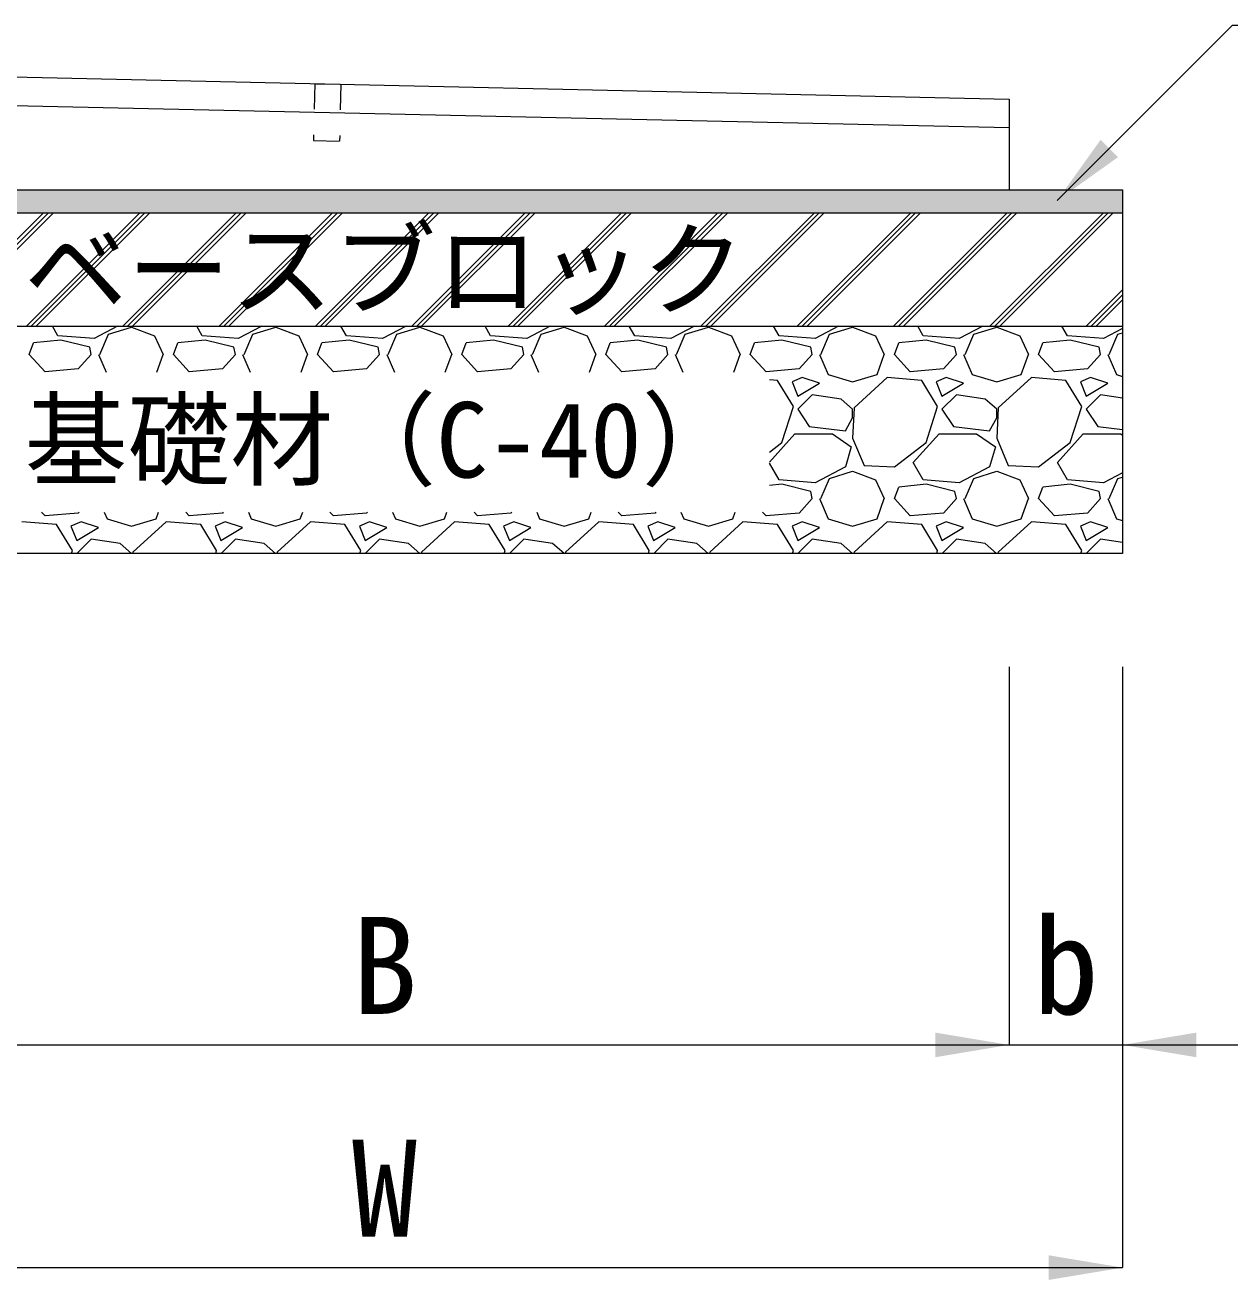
# Model space of a CAD drawing. Units: millimetres at full size; details may follow other scales. Extents: x 48 to 43288, y -58809 to -8936.
# Drawn here: x 19591 to 20652, y -15421 to -14316 of the extents above; entities that cross this region are included whole.
import ezdxf
from ezdxf.enums import TextEntityAlignment as Align

# ---------------------------------------------------------------- set-up
doc = ezdxf.new("R2010")
doc.units = ezdxf.units.MM
doc.header["$LTSCALE"] = 75
doc.linetypes.add('USER1', pattern=[0.6, 0.3, -0.3])
doc.linetypes.add('USER3', pattern=[0.405, 0.225, -0.18])
doc.layers.add('(0-0)', color=7, linetype='Continuous')
for name, color, linetype, lineweight in [('0_2', 7, 'Continuous', 9), ('寸法線', 7, 'Continuous', 9), ('本体', 7, 'Continuous', 9), ('ｲﾝｻｰﾄ', 3, 'USER3', 5), ('ﾊｯﾁﾝｸﾞ', 7, 'Continuous', 5)]:
    doc.layers.add(name, color=color, linetype=linetype, lineweight=lineweight)
doc.styles.add('ＭＳ ゴシック', font='')
doc.styles.get('ＭＳ ゴシック').set_extended_font_data('MS Gothic')

# ---------------------------------------------------------------- blocks, each defined once
blk = doc.blocks.new('filled_arrow')
at = {"color": 0, "linetype": 'Continuous', "lineweight": -2}
blk.add_solid([(7.5, 1.25), (0, 0), (7.5, -1.25)], dxfattribs=at)

msp = doc.modelspace()

# ---------------------------------------------------------------- hatches: boundary and pattern name
at = {"layer": 'ﾊｯﾁﾝｸﾞ'}
msp.add_hatch(color=256, dxfattribs=at).paths.add_polyline_path([(20557.81, -14481.57), (20557.81, -14461.57), (20457.81, -14461.57), (19357.82, -14461.57), (19257.81, -14461.57), (19257.81, -14481.57)])
h = msp.add_hatch(dxfattribs=at)
h.set_pattern_fill('USER', color=256, style=0, pattern_type=2)
h.set_pattern_definition([(45, (-31699.91, -25568.75), (-42.42641, 42.42641), []), (45, (-31695.56, -25568.75), (-42.42641, 42.42641), []), (45, (-31691.21, -25568.75), (-42.42641, 42.42641), [])])
h.paths.add_polyline_path([(20557.81, -14581.57), (20557.81, -14481.57), (19257.81, -14481.57), (19257.81, -14581.57)])

# ---------------------------------------------------------------- linework, layer by layer
at = {"layer": '0_2', "lineweight": 15}
for p, q in [((20457.81, -14461.57), (20557.81, -14461.57)), ((20557.81, -14461.57), (20557.81, -14781.57)), ((19257.81, -14481.57), (20557.81, -14481.57)), ((19257.81, -14581.57), (20557.81, -14581.57)), ((20557.81, -14781.57), (19257.81, -14781.57))]:
    msp.add_line(p, q, dxfattribs=at)
at = {"layer": '寸法線'}
for p, q in [((20457.81, -14881.57), (20457.81, -15214.44)), ((20457.81, -14881.57), (20457.81, -15214.44)), ((20557.81, -14881.57), (20557.81, -15214.44)), ((20557.81, -14881.57), (20557.81, -15410.54)), ((19357.82, -15214.44), (20457.81, -15214.44)), ((20327.81, -15214.44), (20687.81, -15214.44)), ((19257.81, -15410.54), (20557.81, -15410.54))]:
    msp.add_line(p, q, dxfattribs=at)
msp.add_lwpolyline([(20500.16, -14470.97), (20654.74, -14316.39), (20672.74, -14316.39), (21251.5, -14316.39)], dxfattribs=at)
at = {"layer": '本体', "color": 2, "lineweight": 20}
for p, q in [((19557.82, -14361.57), (20457.81, -14381.57)), ((20457.81, -14381.57), (20457.81, -14461.57)), ((19357.82, -14461.57), (20457.81, -14461.57))]:
    msp.add_line(p, q, dxfattribs=at)
at = {"layer": '本体', "color": 4, "lineweight": 5}
msp.add_line((19547.23, -14386.34), (20457.81, -14406.58), dxfattribs=at)
at = {"layer": 'ｲﾝｻｰﾄ', "linetype": 'USER1', "lineweight": 9}
for p, q in [((19846.34, -14367.98), (19845.23, -14417.97)), ((19846.34, -14367.98), (19869.33, -14368.49)), ((19869.33, -14368.49), (19868.23, -14418.48)), ((19845.23, -14417.97), (19868.23, -14418.48))]:
    msp.add_line(p, q, dxfattribs=at)
at = {"layer": 'ﾊｯﾁﾝｸﾞ'}
for p, q in [((19620.23, -14589.9), (19615.37, -14581.57)), ((19672.74, -14581.57), (19651.98, -14592.44)), ((19664.68, -14588.63), (19685, -14582.28)), ((19685, -14582.28), (19705.32, -14589.9)), ((19747.23, -14589.9), (19742.37, -14581.57)), ((19799.74, -14581.57), (19778.98, -14592.44)), ((19791.68, -14588.63), (19812, -14582.28)), ((19812, -14582.28), (19832.32, -14589.9)), ((19874.23, -14589.9), (19869.37, -14581.57)), ((19926.74, -14581.57), (19905.98, -14592.44)), ((19918.68, -14588.63), (19939, -14582.28)), ((19939, -14582.28), (19959.32, -14589.9)), ((20001.23, -14589.9), (19996.37, -14581.57)), ((20053.74, -14581.57), (20032.98, -14592.44)), ((20045.68, -14588.63), (20066, -14582.28)), ((20066, -14582.28), (20086.32, -14589.9)), ((20128.23, -14589.9), (20123.37, -14581.57)), ((20180.74, -14581.57), (20159.98, -14592.44)), ((20172.68, -14588.63), (20193, -14582.28)), ((20193, -14582.28), (20213.32, -14589.9)), ((20255.23, -14589.9), (20250.37, -14581.57)), ((20307.74, -14581.57), (20286.98, -14592.44)), ((20299.68, -14588.63), (20320, -14582.28)), ((20320, -14582.28), (20340.32, -14589.9)), ((20382.23, -14589.9), (20377.37, -14581.57)), ((20434.74, -14581.57), (20413.98, -14592.44)), ((20426.68, -14588.63), (20447, -14582.28)), ((20447, -14582.28), (20467.32, -14589.9)), ((20509.23, -14589.9), (20504.37, -14581.57)), ((20557.81, -14583.62), (20540.98, -14592.44)), ((19594.83, -14606.41), (19598.64, -14596.25)), ((19622.77, -14593.71), (19598.64, -14596.25)), ((19651.98, -14592.44), (19620.23, -14589.9)), ((19648.17, -14600.06), (19622.77, -14593.71)), ((19657.06, -14606.41), (19664.68, -14588.63)), ((19705.32, -14589.9), (19712.94, -14606.41)), ((19721.83, -14606.41), (19725.64, -14596.25)), ((19749.77, -14593.71), (19725.64, -14596.25)), ((19778.98, -14592.44), (19747.23, -14589.9)), ((19775.17, -14600.06), (19749.77, -14593.71)), ((19784.06, -14606.41), (19791.68, -14588.63)), ((19832.32, -14589.9), (19839.94, -14606.41)), ((19848.83, -14606.41), (19852.64, -14596.25)), ((19876.77, -14593.71), (19852.64, -14596.25)), ((19905.98, -14592.44), (19874.23, -14589.9)), ((19902.17, -14600.06), (19876.77, -14593.71)), ((19911.06, -14606.41), (19918.68, -14588.63)), ((19959.32, -14589.9), (19966.94, -14606.41)), ((19975.83, -14606.41), (19979.64, -14596.25)), ((20003.77, -14593.71), (19979.64, -14596.25)), ((20032.98, -14592.44), (20001.23, -14589.9)), ((20029.17, -14600.06), (20003.77, -14593.71)), ((20038.06, -14606.41), (20045.68, -14588.63)), ((20086.32, -14589.9), (20093.94, -14606.41)), ((20102.83, -14606.41), (20106.64, -14596.25)), ((20130.77, -14593.71), (20106.64, -14596.25)), ((20159.98, -14592.44), (20128.23, -14589.9)), ((20156.17, -14600.06), (20130.77, -14593.71)), ((20165.06, -14606.41), (20172.68, -14588.63)), ((20213.32, -14589.9), (20220.94, -14606.41)), ((20229.83, -14606.41), (20233.64, -14596.25)), ((20257.77, -14593.71), (20233.64, -14596.25)), ((20286.98, -14592.44), (20255.23, -14589.9)), ((20283.17, -14600.06), (20257.77, -14593.71)), ((20292.06, -14606.41), (20299.68, -14588.63)), ((20340.32, -14589.9), (20347.94, -14606.41)), ((20356.83, -14606.41), (20360.64, -14596.25)), ((20384.77, -14593.71), (20360.64, -14596.25)), ((20413.98, -14592.44), (20382.23, -14589.9)), ((20410.17, -14600.06), (20384.77, -14593.71)), ((20419.06, -14606.41), (20426.68, -14588.63)), ((20467.32, -14589.9), (20474.94, -14606.41)), ((20483.83, -14606.41), (20487.64, -14596.25)), ((20511.77, -14593.71), (20487.64, -14596.25)), ((20540.98, -14592.44), (20509.23, -14589.9)), ((20537.17, -14600.06), (20511.77, -14593.71)), ((20546.06, -14606.41), (20553.68, -14588.63)), ((20553.68, -14588.63), (20557.81, -14587.34)), ((19608.8, -14621.65), (19594.83, -14606.41)), ((19649.44, -14606.41), (19638.01, -14619.11)), ((19649.44, -14606.41), (19648.17, -14600.06)), ((19655.79, -14606.41), (19662.53, -14622.14)), ((19707.32, -14622.14), (19712.94, -14606.41)), ((19735.8, -14621.65), (19721.83, -14606.41)), ((19776.44, -14606.41), (19765.01, -14619.11)), ((19776.44, -14606.41), (19775.17, -14600.06)), ((19782.79, -14606.41), (19789.53, -14622.14)), ((19834.32, -14622.14), (19839.94, -14606.41)), ((19862.8, -14621.65), (19848.83, -14606.41)), ((19903.44, -14606.41), (19892.01, -14619.11)), ((19903.44, -14606.41), (19902.17, -14600.06)), ((19909.79, -14606.41), (19916.53, -14622.14)), ((19961.32, -14622.14), (19966.94, -14606.41)), ((19989.8, -14621.65), (19975.83, -14606.41)), ((20030.44, -14606.41), (20019.01, -14619.11)), ((20030.44, -14606.41), (20029.17, -14600.06)), ((20036.79, -14606.41), (20043.53, -14622.14)), ((20088.32, -14622.14), (20093.94, -14606.41)), ((20116.8, -14621.65), (20102.83, -14606.41)), ((20157.44, -14606.41), (20146.01, -14619.11)), ((20157.44, -14606.41), (20156.17, -14600.06)), ((20163.79, -14606.41), (20170.53, -14622.14)), ((20215.32, -14622.14), (20220.94, -14606.41)), ((20243.8, -14621.65), (20229.83, -14606.41)), ((20284.44, -14606.41), (20273.01, -14619.11)), ((20284.44, -14606.41), (20283.17, -14600.06)), ((20290.79, -14606.41), (20298.41, -14624.19)), ((20341.59, -14624.19), (20347.94, -14606.41)), ((20370.8, -14621.65), (20356.83, -14606.41)), ((20411.44, -14606.41), (20400.01, -14619.11)), ((20411.44, -14606.41), (20410.17, -14600.06)), ((20417.79, -14606.41), (20425.41, -14624.19)), ((20468.59, -14624.19), (20474.94, -14606.41)), ((20497.8, -14621.65), (20483.83, -14606.41)), ((20538.44, -14606.41), (20527.01, -14619.11)), ((20538.44, -14606.41), (20537.17, -14600.06)), ((20544.79, -14606.41), (20552.41, -14624.19)), ((19638.01, -14619.11), (19608.8, -14621.65)), ((19765.01, -14619.11), (19735.8, -14621.65)), ((19892.01, -14619.11), (19862.8, -14621.65)), ((20019.01, -14619.11), (19989.8, -14621.65)), ((20146.01, -14619.11), (20116.8, -14621.65)), ((20273.01, -14619.11), (20243.8, -14621.65)), ((20253.96, -14629.27), (20246.71, -14628.67)), ((20267.93, -14652.13), (20253.96, -14629.27)), ((20275.55, -14626.73), (20266.66, -14630.54)), ((20290.79, -14631.81), (20275.55, -14626.73)), ((20298.41, -14624.19), (20320, -14630.54)), ((20320, -14630.54), (20341.59, -14624.19)), ((20350.48, -14626.73), (20321.27, -14653.4)), ((20380.96, -14629.27), (20350.48, -14626.73)), ((20400.01, -14619.11), (20370.8, -14621.65)), ((20394.93, -14652.13), (20380.96, -14629.27)), ((20402.55, -14626.73), (20393.66, -14630.54)), ((20417.79, -14631.81), (20402.55, -14626.73)), ((20425.41, -14624.19), (20447, -14630.54)), ((20447, -14630.54), (20468.59, -14624.19)), ((20477.48, -14626.73), (20448.27, -14653.4)), ((20507.96, -14629.27), (20477.48, -14626.73)), ((20527.01, -14619.11), (20497.8, -14621.65)), ((20521.93, -14652.13), (20507.96, -14629.27)), ((20529.55, -14626.73), (20520.66, -14630.54)), ((20544.79, -14631.81), (20529.55, -14626.73)), ((20552.41, -14624.19), (20557.81, -14625.78)), ((20266.66, -14630.54), (20271.74, -14643.24)), ((20271.74, -14643.24), (20290.79, -14631.81)), ((20393.66, -14630.54), (20398.74, -14643.24)), ((20398.74, -14643.24), (20417.79, -14631.81)), ((20520.66, -14630.54), (20525.74, -14643.24)), ((20525.74, -14643.24), (20544.79, -14631.81)), ((20257.77, -14683.88), (20267.93, -14652.13)), ((20284.44, -14641.97), (20271.74, -14654.67)), ((20309.84, -14645.78), (20284.44, -14641.97)), ((20320, -14654.67), (20309.84, -14645.78)), ((20384.77, -14683.88), (20394.93, -14652.13)), ((20411.44, -14641.97), (20398.74, -14654.67)), ((20436.84, -14645.78), (20411.44, -14641.97)), ((20447, -14654.67), (20436.84, -14645.78)), ((20511.77, -14683.88), (20521.93, -14652.13)), ((20538.44, -14641.97), (20525.74, -14654.67)), ((20557.81, -14644.88), (20538.44, -14641.97)), ((20271.74, -14654.67), (20281.9, -14669.91)), ((20313.65, -14673.72), (20320, -14662.29)), ((20321.27, -14653.4), (20320, -14680.07)), ((20320, -14662.29), (20320, -14654.67)), ((20398.74, -14654.67), (20408.9, -14669.91)), ((20440.65, -14673.72), (20447, -14662.29)), ((20448.27, -14653.4), (20447, -14680.07)), ((20447, -14662.29), (20447, -14654.67)), ((20525.74, -14654.67), (20535.9, -14669.91)), ((20281.9, -14669.91), (20313.65, -14673.72)), ((20408.9, -14669.91), (20440.65, -14673.72)), ((20535.9, -14669.91), (20557.81, -14672.54)), ((20246.71, -14701.25), (20269.2, -14676.26)), ((20246.71, -14692.43), (20257.77, -14683.88)), ((20269.2, -14676.26), (20302.22, -14676.26)), ((20302.22, -14676.26), (20318.73, -14687.69)), ((20320, -14680.07), (20330.16, -14704.2)), ((20356.83, -14705.47), (20384.77, -14683.88)), ((20373.34, -14701.66), (20396.2, -14676.26)), ((20396.2, -14676.26), (20429.22, -14676.26)), ((20429.22, -14676.26), (20445.73, -14687.69)), ((20447, -14680.07), (20457.16, -14704.2)), ((20483.83, -14705.47), (20511.77, -14683.88)), ((20500.34, -14701.66), (20523.2, -14676.26)), ((20523.2, -14676.26), (20556.22, -14676.26)), ((20556.22, -14676.26), (20557.81, -14677.37)), ((20318.73, -14687.69), (20313.65, -14705.47)), ((20445.73, -14687.69), (20440.65, -14705.47)), ((20255.23, -14716.9), (20246.71, -14702.3)), ((20313.65, -14705.47), (20286.98, -14719.44)), ((20330.16, -14704.2), (20356.83, -14705.47)), ((20382.23, -14716.9), (20373.34, -14701.66)), ((20440.65, -14705.47), (20413.98, -14719.44)), ((20457.16, -14704.2), (20483.83, -14705.47)), ((20509.23, -14716.9), (20500.34, -14701.66)), ((20286.98, -14719.44), (20255.23, -14716.9)), ((20292.06, -14733.41), (20299.68, -14715.63)), ((20299.68, -14715.63), (20320, -14709.28)), ((20320, -14709.28), (20340.32, -14716.9)), ((20340.32, -14716.9), (20347.94, -14733.41)), ((20413.98, -14719.44), (20382.23, -14716.9)), ((20419.06, -14733.41), (20426.68, -14715.63)), ((20426.68, -14715.63), (20447, -14709.28)), ((20447, -14709.28), (20467.32, -14716.9)), ((20467.32, -14716.9), (20474.94, -14733.41)), ((20540.98, -14719.44), (20509.23, -14716.9)), ((20557.81, -14710.62), (20540.98, -14719.44)), ((20546.06, -14733.41), (20553.68, -14715.63)), ((20553.68, -14715.63), (20557.81, -14714.34)), ((20257.77, -14720.71), (20246.71, -14721.88)), ((20283.17, -14727.06), (20257.77, -14720.71)), ((20284.44, -14733.41), (20283.17, -14727.06)), ((20356.83, -14733.41), (20360.64, -14723.25)), ((20384.77, -14720.71), (20360.64, -14723.25)), ((20410.17, -14727.06), (20384.77, -14720.71)), ((20411.44, -14733.41), (20410.17, -14727.06)), ((20483.83, -14733.41), (20487.64, -14723.25)), ((20511.77, -14720.71), (20487.64, -14723.25)), ((20537.17, -14727.06), (20511.77, -14720.71)), ((20538.44, -14733.41), (20537.17, -14727.06)), ((20284.44, -14733.41), (20273.01, -14746.11)), ((20290.79, -14733.41), (20298.41, -14751.19)), ((20341.59, -14751.19), (20347.94, -14733.41)), ((20370.8, -14748.65), (20356.83, -14733.41)), ((20411.44, -14733.41), (20400.01, -14746.11)), ((20417.79, -14733.41), (20425.41, -14751.19)), ((20468.59, -14751.19), (20474.94, -14733.41)), ((20497.8, -14748.65), (20483.83, -14733.41)), ((20538.44, -14733.41), (20527.01, -14746.11)), ((20544.79, -14733.41), (20552.41, -14751.19)), ((19608.8, -14748.65), (19605.69, -14745.26)), ((19638.01, -14746.11), (19608.8, -14748.65)), ((19638.78, -14745.26), (19638.01, -14746.11)), ((19660.87, -14745.26), (19663.41, -14751.19)), ((19663.41, -14751.19), (19685, -14757.54)), ((19685, -14757.54), (19706.59, -14751.19)), ((19706.59, -14751.19), (19708.71, -14745.26)), ((19735.8, -14748.65), (19732.69, -14745.26)), ((19765.01, -14746.11), (19735.8, -14748.65)), ((19765.78, -14745.26), (19765.01, -14746.11)), ((19787.87, -14745.26), (19790.41, -14751.19)), ((19790.41, -14751.19), (19812, -14757.54)), ((19812, -14757.54), (19833.59, -14751.19)), ((19833.59, -14751.19), (19835.71, -14745.26)), ((19862.8, -14748.65), (19859.69, -14745.26)), ((19892.01, -14746.11), (19862.8, -14748.65)), ((19892.78, -14745.26), (19892.01, -14746.11)), ((19914.87, -14745.26), (19917.41, -14751.19)), ((19917.41, -14751.19), (19939, -14757.54)), ((19939, -14757.54), (19960.59, -14751.19)), ((19960.59, -14751.19), (19962.71, -14745.26)), ((19989.8, -14748.65), (19986.69, -14745.26)), ((20019.01, -14746.11), (19989.8, -14748.65)), ((20019.78, -14745.26), (20019.01, -14746.11)), ((20041.87, -14745.26), (20044.41, -14751.19)), ((20044.41, -14751.19), (20066, -14757.54)), ((20066, -14757.54), (20087.59, -14751.19)), ((20087.59, -14751.19), (20089.71, -14745.26)), ((20116.8, -14748.65), (20113.69, -14745.26)), ((20146.01, -14746.11), (20116.8, -14748.65)), ((20146.78, -14745.26), (20146.01, -14746.11)), ((20168.87, -14745.26), (20171.41, -14751.19)), ((20171.41, -14751.19), (20193, -14757.54)), ((20193, -14757.54), (20214.59, -14751.19)), ((20214.59, -14751.19), (20216.71, -14745.26)), ((20243.8, -14748.65), (20240.69, -14745.26)), ((20273.01, -14746.11), (20243.8, -14748.65)), ((20298.41, -14751.19), (20320, -14757.54)), ((20320, -14757.54), (20341.59, -14751.19)), ((20400.01, -14746.11), (20370.8, -14748.65)), ((20425.41, -14751.19), (20447, -14757.54)), ((20447, -14757.54), (20468.59, -14751.19)), ((20527.01, -14746.11), (20497.8, -14748.65)), ((20552.41, -14751.19), (20557.81, -14752.78)), ((19618.96, -14756.27), (19588.48, -14753.73)), ((19632.93, -14779.13), (19618.96, -14756.27)), ((19640.55, -14753.73), (19631.66, -14757.54)), ((19631.66, -14757.54), (19636.74, -14770.24)), ((19636.74, -14770.24), (19655.79, -14758.81)), ((19655.79, -14758.81), (19640.55, -14753.73)), ((19715.48, -14753.73), (19686.27, -14780.4)), ((19745.96, -14756.27), (19715.48, -14753.73)), ((19759.93, -14779.13), (19745.96, -14756.27)), ((19767.55, -14753.73), (19758.66, -14757.54)), ((19758.66, -14757.54), (19763.74, -14770.24)), ((19763.74, -14770.24), (19782.79, -14758.81)), ((19782.79, -14758.81), (19767.55, -14753.73)), ((19842.48, -14753.73), (19813.27, -14780.4)), ((19872.96, -14756.27), (19842.48, -14753.73)), ((19886.93, -14779.13), (19872.96, -14756.27)), ((19894.55, -14753.73), (19885.66, -14757.54)), ((19885.66, -14757.54), (19890.74, -14770.24)), ((19890.74, -14770.24), (19909.79, -14758.81)), ((19909.79, -14758.81), (19894.55, -14753.73)), ((19969.48, -14753.73), (19940.27, -14780.4)), ((19999.96, -14756.27), (19969.48, -14753.73)), ((20013.93, -14779.13), (19999.96, -14756.27)), ((20021.55, -14753.73), (20012.66, -14757.54)), ((20012.66, -14757.54), (20017.74, -14770.24)), ((20017.74, -14770.24), (20036.79, -14758.81)), ((20036.79, -14758.81), (20021.55, -14753.73)), ((20096.48, -14753.73), (20067.27, -14780.4)), ((20126.96, -14756.27), (20096.48, -14753.73)), ((20140.93, -14779.13), (20126.96, -14756.27)), ((20148.55, -14753.73), (20139.66, -14757.54)), ((20139.66, -14757.54), (20144.74, -14770.24)), ((20144.74, -14770.24), (20163.79, -14758.81)), ((20163.79, -14758.81), (20148.55, -14753.73)), ((20223.48, -14753.73), (20194.27, -14780.4)), ((20253.96, -14756.27), (20223.48, -14753.73)), ((20267.93, -14779.13), (20253.96, -14756.27)), ((20275.55, -14753.73), (20266.66, -14757.54)), ((20266.66, -14757.54), (20271.74, -14770.24)), ((20271.74, -14770.24), (20290.79, -14758.81)), ((20290.79, -14758.81), (20275.55, -14753.73)), ((20350.48, -14753.73), (20321.27, -14780.4)), ((20380.96, -14756.27), (20350.48, -14753.73)), ((20394.93, -14779.13), (20380.96, -14756.27)), ((20402.55, -14753.73), (20393.66, -14757.54)), ((20393.66, -14757.54), (20398.74, -14770.24)), ((20398.74, -14770.24), (20417.79, -14758.81)), ((20417.79, -14758.81), (20402.55, -14753.73)), ((20477.48, -14753.73), (20448.27, -14780.4)), ((20507.96, -14756.27), (20477.48, -14753.73)), ((20521.93, -14779.13), (20507.96, -14756.27)), ((20529.55, -14753.73), (20520.66, -14757.54)), ((20520.66, -14757.54), (20525.74, -14770.24)), ((20525.74, -14770.24), (20544.79, -14758.81)), ((20544.79, -14758.81), (20529.55, -14753.73)), ((19649.44, -14768.97), (19636.84, -14781.57)), ((19674.84, -14772.78), (19649.44, -14768.97)), ((19684.88, -14781.57), (19674.84, -14772.78)), ((19776.44, -14768.97), (19763.84, -14781.57)), ((19801.84, -14772.78), (19776.44, -14768.97)), ((19811.88, -14781.57), (19801.84, -14772.78)), ((19903.44, -14768.97), (19890.84, -14781.57)), ((19928.84, -14772.78), (19903.44, -14768.97)), ((19938.88, -14781.57), (19928.84, -14772.78)), ((20030.44, -14768.97), (20017.84, -14781.57)), ((20055.84, -14772.78), (20030.44, -14768.97)), ((20065.88, -14781.57), (20055.84, -14772.78)), ((20157.44, -14768.97), (20144.84, -14781.57)), ((20182.84, -14772.78), (20157.44, -14768.97)), ((20192.88, -14781.57), (20182.84, -14772.78)), ((20284.44, -14768.97), (20271.84, -14781.57)), ((20309.84, -14772.78), (20284.44, -14768.97)), ((20319.88, -14781.57), (20309.84, -14772.78)), ((20411.44, -14768.97), (20398.84, -14781.57)), ((20436.84, -14772.78), (20411.44, -14768.97)), ((20446.88, -14781.57), (20436.84, -14772.78)), ((20538.44, -14768.97), (20525.84, -14781.57)), ((20557.81, -14771.88), (20538.44, -14768.97)), ((19632.15, -14781.57), (19632.93, -14779.13)), ((19686.27, -14780.4), (19686.21, -14781.57)), ((19759.15, -14781.57), (19759.93, -14779.13)), ((19813.27, -14780.4), (19813.21, -14781.57)), ((19886.15, -14781.57), (19886.93, -14779.13)), ((19940.27, -14780.4), (19940.21, -14781.57)), ((20013.15, -14781.57), (20013.93, -14779.13)), ((20067.27, -14780.4), (20067.21, -14781.57)), ((20140.15, -14781.57), (20140.93, -14779.13)), ((20194.27, -14780.4), (20194.21, -14781.57)), ((20267.15, -14781.57), (20267.93, -14779.13)), ((20321.27, -14780.4), (20321.21, -14781.57)), ((20394.15, -14781.57), (20394.93, -14779.13)), ((20448.27, -14780.4), (20448.21, -14781.57)), ((20521.15, -14781.57), (20521.93, -14779.13))]:
    msp.add_line(p, q, dxfattribs=at)

# ---------------------------------------------------------------- block references
at = {"layer": '寸法線', "xscale": 8.67, "yscale": 8.67}
for p, rotation in [((20500.16, -14470.97), 45), ((20457.81, -15214.44), 180), ((20457.81, -15214.44), 180), ((20557.81, -15410.54), 180)]:
    msp.add_blockref('filled_arrow', p, dxfattribs=dict(at, rotation=rotation))
msp.add_blockref('filled_arrow', (20557.81, -15214.44), dxfattribs=at)

# ---------------------------------------------------------------- texts
at = {"layer": '(0-0)', "style": 'ＭＳ ゴシック'}
for s, p in [('ベースブロック', (19907.81, -14531.57)), ('基礎材（C-40）', (19907.81, -14681.57))]:
    msp.add_text(s, height=66.46, dxfattribs=at).set_placement(p, align=Align.MIDDLE_CENTER)
at = {"layer": '寸法線', "style": 'ＭＳ ゴシック'}
for s, p in [('B', (19907.82, -15144.44)), ('b', (20507.81, -15144.44)), ('W', (19907.81, -15340.54))]:
    msp.add_text(s, height=85.45, dxfattribs=at).set_placement(p, align=Align.MIDDLE_CENTER)

doc.saveas('drawing.dxf')
